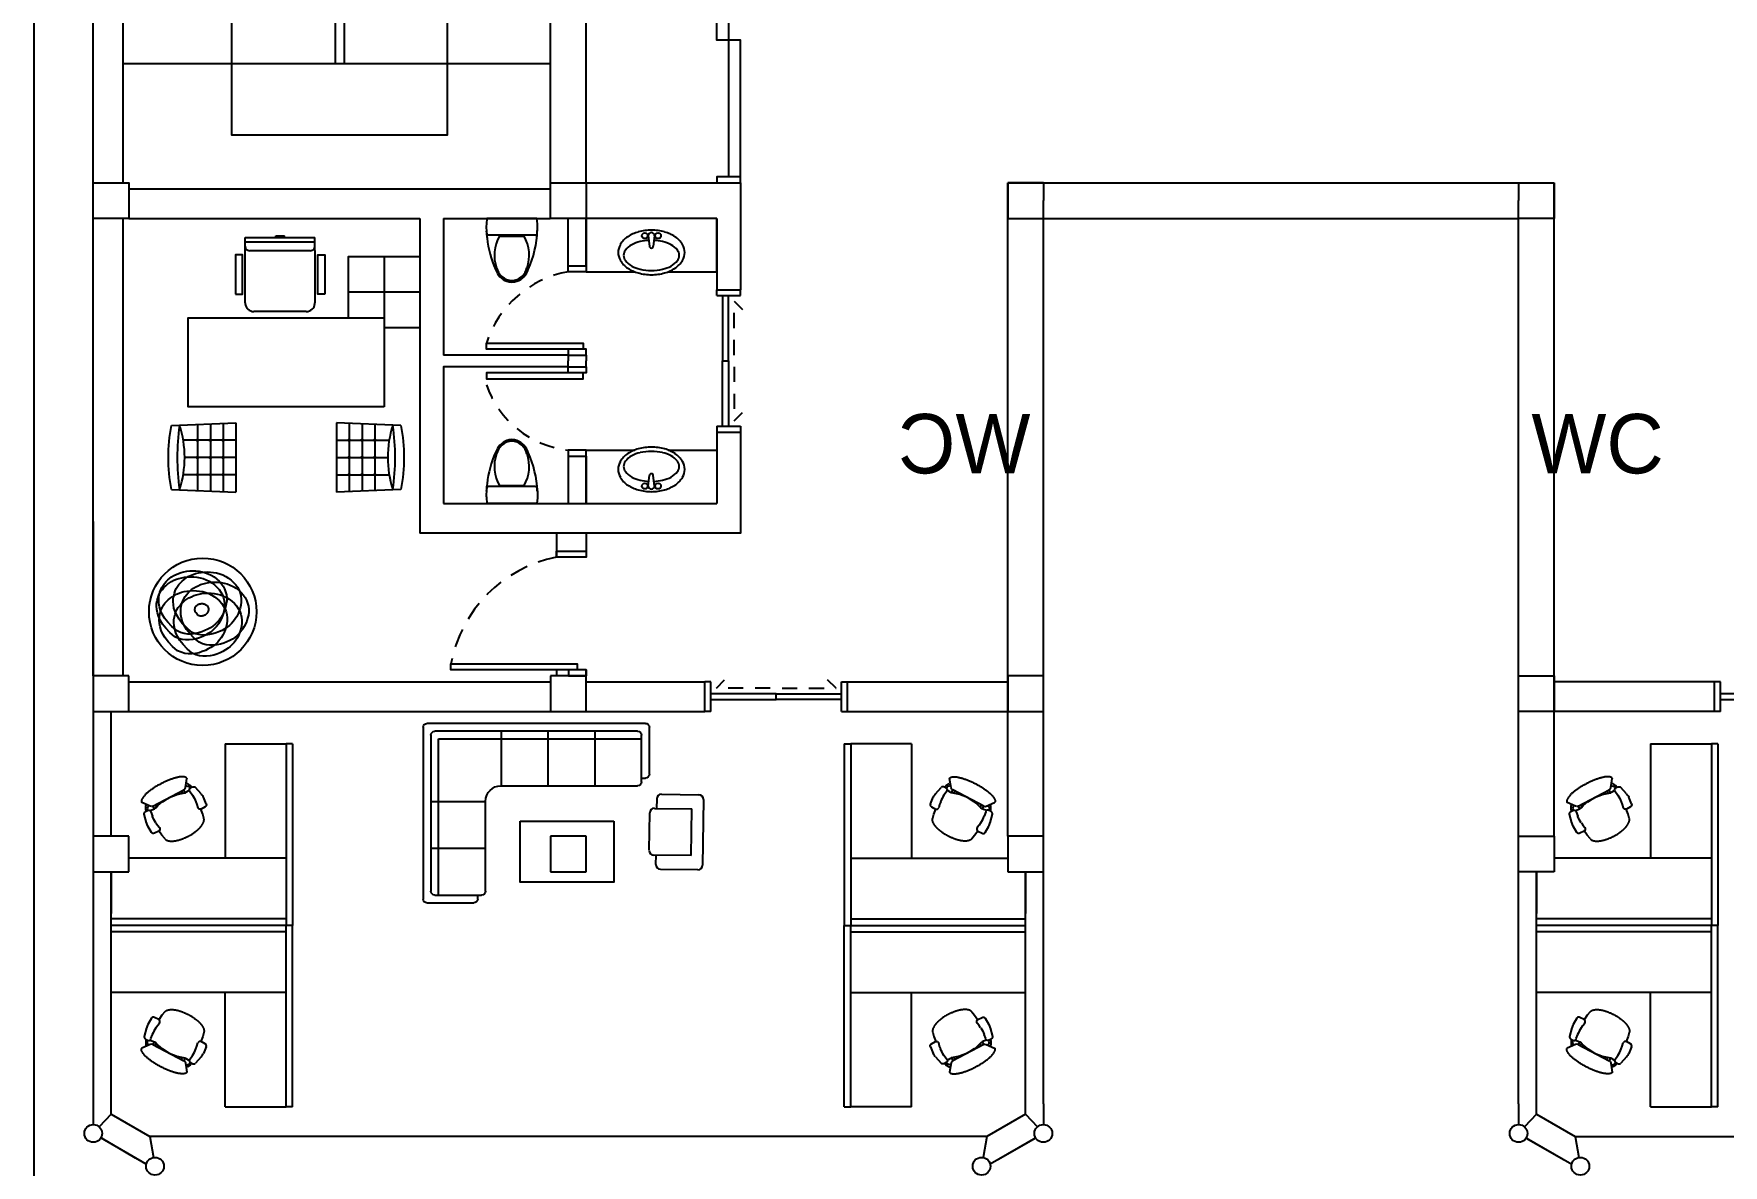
# Model space of a CAD drawing. Header units: millimetres. Extents: x -602 to 362, y 19021 to 19826.
# Drawn here: x -117.4 to -103.18, y 19646.92 to 19656.44 of the extents above; entities that cross this region are included whole.
import ezdxf

# ---------------------------------------------------------------- set-up
doc = ezdxf.new("R2010")
doc.units = ezdxf.units.MM
doc.linetypes.add('HIDDEN', pattern=[9.525, 6.35, -3.175])
for name, color, linetype in [('Duvar', 8, 'Continuous'), ('Kapı', 5, 'Continuous'), ('SectionCutEdges', 1, 'Continuous'), ('Tefriş', 254, 'Continuous')]:
    doc.layers.add(name, color=color, linetype=linetype)

# ---------------------------------------------------------------- blocks, each defined once
blk = doc.blocks.new('Çekirdek')
for points in [[(-4.017, 19655.187), (-4.017, 19655.587)], [(-3.867, 19655.187), (-3.867, 19655.587)], [(-4.017, 19654.437), (-4.017, 19654.387)], [(-4.017, 19654.337), (-4.017, 19654.387)], [(-3.867, 19654.437), (-3.867, 19654.387)], [(-3.867, 19654.337), (-3.867, 19654.387)], [(-4.017, 19653.587), (-4.017, 19653.187)], [(-3.867, 19653.587), (-3.867, 19653.187)]]:
    blk.add_lwpolyline(points)
at = {"layer": 'Duvar'}
for p, q in [((-5.979, 19659.287), (-5.979, 19656.887)), ((-5.904, 19659.287), (-5.904, 19656.887)), ((-4.017, 19655.187), (-3.867, 19655.187)), ((-4.017, 19654.437), (-3.867, 19654.437)), ((-4.017, 19654.337), (-3.867, 19654.337)), ((-4.017, 19653.587), (-3.867, 19653.587))]:
    blk.add_line(p, q, dxfattribs=at)
for points in [[(-7.767, 19651.737), (-8.017, 19651.737), (-8.017, 19663.437)], [(-4.167, 19655.887), (-4.167, 19659.587)], [(-3.867, 19659.587), (-2.567, 19659.587), (-2.567, 19659.287), (-3.869, 19659.287), (-3.869, 19657.737), (-2.567, 19657.737), (-2.567, 19657.437), (-3.869, 19657.437), (-3.869, 19655.887), (-2.567, 19655.887), (-2.567, 19655.587)], [(-7.767, 19659.287), (-7.767, 19655.887)], [(-5.036, 19659.287), (-5.036, 19656.287), (-6.848, 19656.287), (-6.848, 19656.287), (-6.848, 19657.637)], [(-5.979, 19656.887), (-7.767, 19656.887)], [(-5.904, 19656.887), (-5.979, 19656.887)], [(-4.167, 19656.887), (-5.904, 19656.887)], [(-7.717, 19655.837), (-4.169, 19655.837)], [(-7.767, 19655.587), (-7.767, 19651.737)], [(-7.717, 19655.587), (-5.267, 19655.587)], [(-5.267, 19655.587), (-5.267, 19652.937)], [(-5.067, 19655.587), (-5.067, 19654.437)], [(-5.067, 19655.587), (-4.169, 19655.587)], [(-2.767, 19655.587), (-4.169, 19655.587)], [(-2.767, 19655.587), (-2.767, 19654.987)], [(-2.567, 19655.587), (-2.567, 19654.987)], [(-4.017, 19654.437), (-5.067, 19654.437)], [(-4.017, 19654.337), (-5.067, 19654.337), (-5.067, 19653.187)], [(-2.767, 19653.787), (-2.767, 19653.187)], [(-2.567, 19653.787), (-2.567, 19653.187)], [(-2.567, 19653.187), (-2.567, 19652.937), (-5.267, 19652.937)], [(-5.067, 19653.187), (-2.767, 19653.187)]]:
    blk.add_lwpolyline(points, dxfattribs=at)
at = {"layer": 'Kapı'}
for points in [[(-2.667, 19657.387), (-2.667, 19657.087), (-2.767, 19657.087), (-2.767, 19657.387)], [(-2.567, 19655.937), (-2.567, 19657.087), (-2.667, 19657.087), (-2.667, 19655.937)], [(-2.567, 19655.887), (-2.567, 19655.937), (-2.767, 19655.937), (-2.767, 19655.887)], [(-3.867, 19655.187), (-3.867, 19655.137), (-4.017, 19655.137), (-4.017, 19655.187)], [(-2.767, 19654.987), (-2.567, 19654.987)], [(-2.767, 19654.937), (-2.767, 19654.987)], [(-2.767, 19654.937), (-2.567, 19654.937)], [(-2.717, 19654.937), (-2.717, 19654.387), (-2.667, 19654.387), (-2.667, 19654.937)], [(-2.567, 19654.937), (-2.567, 19654.987)], [(-4.006, 19654.487), (-4.706, 19654.487), (-4.706, 19654.537), (-3.892, 19654.537), (-3.892, 19654.487)], [(-3.867, 19654.437), (-3.867, 19654.487), (-4.017, 19654.487), (-4.017, 19654.437)], [(-2.717, 19653.837), (-2.717, 19654.387), (-2.667, 19654.387), (-2.667, 19653.837)], [(-4.006, 19654.287), (-4.706, 19654.287), (-4.706, 19654.237), (-3.892, 19654.237), (-3.892, 19654.287)], [(-3.867, 19654.337), (-3.867, 19654.287), (-4.017, 19654.287), (-4.017, 19654.337)], [(-2.767, 19653.837), (-2.567, 19653.837)], [(-2.767, 19653.837), (-2.767, 19653.787)], [(-2.767, 19653.787), (-2.567, 19653.787)], [(-2.567, 19653.837), (-2.567, 19653.787)], [(-3.867, 19653.587), (-3.867, 19653.637), (-4.017, 19653.637), (-4.017, 19653.587)]]:
    blk.add_lwpolyline(points, dxfattribs=at)
at = {"layer": 'Kapı', "linetype": 'HIDDEN', "ltscale": 0.02}
for points in [[(-2.621, 19654.437), (-2.621, 19654.891), (-2.55, 19654.821)], [(-2.621, 19654.338), (-2.621, 19653.884), (-2.55, 19653.954)]]:
    blk.add_lwpolyline(points, dxfattribs=at)
for centre, radius, start, end in [((-3.867, 19654.27), 0.88, 99.7932, 162.3205), ((-3.927, 19654.456), 0.824, 199.0532, 263.736)]:
    blk.add_arc(centre, radius, start, end, dxfattribs=at)
at = {"layer": 'SectionCutEdges'}
for p, q in [((-4.167, 19655.887), (-3.867, 19655.887)), ((-4.167, 19655.587), (-4.167, 19655.887)), ((-4.167, 19655.887), (-3.867, 19655.887)), ((-4.167, 19655.587), (-4.167, 19655.887)), ((-3.867, 19655.887), (-3.867, 19655.587)), ((-3.867, 19655.887), (-3.867, 19655.587))]:
    blk.add_line(p, q, dxfattribs=at)
blk.add_lwpolyline([(-8.017, 19655.887), (-7.717, 19655.887), (-7.717, 19655.587), (-8.017, 19655.587)], close=True, dxfattribs=at)
at = {"layer": 'Tefriş'}
for p, q in [((-4.282, 19655.587), (-4.702, 19655.587)), ((-4.277, 19655.54), (-4.282, 19655.587)), ((-4.282, 19655.443), (-4.277, 19655.49)), ((-4.277, 19655.49), (-4.277, 19655.54)), ((-4.293, 19655.445), (-4.691, 19655.445)), ((-4.594, 19655.436), (-4.39, 19655.436)), ((-4.293, 19655.445), (-4.282, 19655.443)), ((-3.344, 19655.44), (-3.333, 19655.353)), ((-3.29, 19655.44), (-3.301, 19655.353)), ((-3.344, 19653.335), (-3.333, 19653.422)), ((-3.29, 19653.335), (-3.301, 19653.422)), ((-4.293, 19653.33), (-4.691, 19653.33)), ((-4.594, 19653.339), (-4.39, 19653.339)), ((-4.293, 19653.33), (-4.282, 19653.331)), ((-4.282, 19653.331), (-4.277, 19653.285)), ((-4.277, 19653.235), (-4.282, 19653.187)), ((-4.277, 19653.285), (-4.277, 19653.235)), ((-4.282, 19653.187), (-4.702, 19653.187))]:
    blk.add_line(p, q, dxfattribs=at)
for points in [[(-3.867, 19655.587), (-3.867, 19655.137), (-3.457, 19655.137)], [(-3.177, 19655.137), (-2.767, 19655.137), (-2.767, 19655.587)], [(-3.867, 19653.187), (-3.867, 19653.637), (-3.457, 19653.637)], [(-3.177, 19653.637), (-2.767, 19653.637), (-2.767, 19653.187)]]:
    blk.add_lwpolyline(points, dxfattribs=at)
for centre in [(-3.373, 19655.441), (-3.261, 19655.441), (-3.373, 19653.334), (-3.261, 19653.334)]:
    blk.add_circle(centre, 0.0244, dxfattribs=at)
for centre, radius, start, end in [((-4.267, 19655.515), 0.44, 170.5377, 187.7399), ((-4.161, 19655.504), 0.546, 182.1851, 188.8848), ((-4.677, 19655.474), 0.032, 214.7073, 244.7492), ((-3.765, 19655.533), 0.942, 186.8522, 203.4891), ((-4.328, 19655.277), 0.311, 149.1276, 200.0898), ((-4.656, 19655.277), 0.311, 339.9102, 30.8724), ((-5.118, 19655.511), 0.841, 335.1445, 358.1585), ((-3.47, 19655.3), 0.127, 148.1465, 180), ((-3.397, 19655.255), 0.214, 123.6901, 148.1465), ((-3.402, 19655.216), 0.169, 118.369, 142.5096), ((-3.348, 19655.182), 0.301, 105.4371, 123.6901), ((-3.351, 19655.121), 0.277, 102.6081, 118.369), ((-3.317, 19655.068), 0.42, 90, 105.4371), ((-3.317, 19654.97), 0.432, 92.9466, 102.6081), ((-3.317, 19655.44), 0.0271, 0, 180), ((-3.317, 19655.353), 0.0161, 180, 0), ((-3.317, 19655.068), 0.42, 74.5629, 90), ((-3.317, 19654.97), 0.432, 77.3919, 87.0534), ((-3.283, 19655.121), 0.277, 61.631, 77.3919), ((-3.285, 19655.182), 0.301, 56.3099, 74.5629), ((-3.232, 19655.216), 0.169, 37.4904, 61.631), ((-3.237, 19655.255), 0.214, 31.8535, 56.3099), ((-3.163, 19655.3), 0.127, 0, 31.8535), ((-3.47, 19655.3), 0.127, 180, 211.8535), ((-3.397, 19655.346), 0.214, 211.8535, 236.3099), ((-3.479, 19655.276), 0.0715, 142.5096, 180), ((-3.479, 19655.276), 0.0715, 180, 217.4904), ((-3.402, 19655.335), 0.169, 217.4904, 241.631), ((-3.232, 19655.335), 0.169, 298.369, 322.5096), ((-3.237, 19655.346), 0.214, 303.6901, 328.1465), ((-3.154, 19655.276), 0.0715, 0, 37.4904), ((-3.154, 19655.276), 0.0715, 322.5096, 0), ((-3.163, 19655.3), 0.127, 328.1465, 0), ((-4.48, 19655.203), 0.155, 197.2477, 249.5476), ((-4.47, 19655.21), 0.155, 194.7786, 226.8543), ((-4.492, 19655.186), 0.122, 226.8543, 313.1457), ((-4.503, 19655.203), 0.155, 290.4524, 342.7523), ((-4.514, 19655.21), 0.155, 313.1457, 345.2214), ((-3.348, 19655.418), 0.301, 236.3099, 254.5629), ((-3.351, 19655.43), 0.277, 241.631, 257.3919), ((-3.317, 19655.533), 0.42, 254.5629, 270), ((-3.317, 19655.581), 0.432, 257.3919, 270), ((-3.317, 19655.581), 0.432, 270, 282.6081), ((-3.317, 19655.533), 0.42, 270, 285.4371), ((-3.283, 19655.43), 0.277, 282.6081, 298.369), ((-3.285, 19655.418), 0.301, 285.4371, 303.6901), ((-4.492, 19655.172), 0.122, 249.5476, 290.4524), ((-4.48, 19653.572), 0.155, 110.4524, 162.7523), ((-4.47, 19653.565), 0.155, 133.1457, 165.2214), ((-4.492, 19653.589), 0.122, 46.8543, 133.1457), ((-4.492, 19653.603), 0.122, 69.5476, 110.4524), ((-4.503, 19653.572), 0.155, 17.2477, 69.5476), ((-4.514, 19653.565), 0.155, 14.7786, 46.8543), ((-3.348, 19653.357), 0.301, 105.4371, 123.6901), ((-3.317, 19653.242), 0.42, 90, 105.4371), ((-3.317, 19653.242), 0.42, 74.5629, 90), ((-3.285, 19653.357), 0.301, 56.3099, 74.5629), ((-3.765, 19653.242), 0.942, 156.5109, 173.1478), ((-4.328, 19653.498), 0.311, 159.9102, 210.8724), ((-4.656, 19653.498), 0.311, 329.1276, 20.0898), ((-5.118, 19653.264), 0.841, 1.8415, 24.8555), ((-3.47, 19653.475), 0.127, 148.1465, 180), ((-3.397, 19653.429), 0.214, 123.6901, 148.1465), ((-3.479, 19653.499), 0.0715, 142.5096, 180), ((-3.479, 19653.499), 0.0715, 180, 217.4904), ((-3.402, 19653.44), 0.169, 118.369, 142.5096), ((-3.351, 19653.345), 0.277, 102.6081, 118.369), ((-3.317, 19653.194), 0.432, 90, 102.6081), ((-3.317, 19653.194), 0.432, 77.3919, 90), ((-3.283, 19653.345), 0.277, 61.631, 77.3919), ((-3.232, 19653.44), 0.169, 37.4904, 61.631), ((-3.237, 19653.429), 0.214, 31.8535, 56.3099), ((-3.154, 19653.499), 0.0715, 0, 37.4904), ((-3.154, 19653.499), 0.0715, 322.5096, 0), ((-3.163, 19653.475), 0.127, 0, 31.8535), ((-3.47, 19653.475), 0.127, 180, 211.8535), ((-3.397, 19653.52), 0.214, 211.8535, 236.3099), ((-3.402, 19653.559), 0.169, 217.4904, 241.631), ((-3.351, 19653.654), 0.277, 241.631, 257.3919), ((-3.317, 19653.805), 0.432, 257.3919, 267.0534), ((-3.317, 19653.422), 0.0161, 0, 180), ((-3.317, 19653.805), 0.432, 272.9466, 282.6081), ((-3.283, 19653.654), 0.277, 282.6081, 298.369), ((-3.232, 19653.559), 0.169, 298.369, 322.5096), ((-3.237, 19653.52), 0.214, 303.6901, 328.1465), ((-3.163, 19653.475), 0.127, 328.1465, 0), ((-4.267, 19653.26), 0.44, 172.2601, 189.4623), ((-4.161, 19653.271), 0.546, 171.1152, 177.8149), ((-4.677, 19653.301), 0.032, 115.2508, 145.2927), ((-3.348, 19653.593), 0.301, 236.3099, 254.5629), ((-3.317, 19653.707), 0.42, 254.5629, 270), ((-3.317, 19653.335), 0.0271, 180, 0), ((-3.317, 19653.707), 0.42, 270, 285.4371), ((-3.285, 19653.593), 0.301, 285.4371, 303.6901)]:
    blk.add_arc(centre, radius, start, end, dxfattribs=at)
at = {"layer": 'Kapı', "insert": (4.092, 19653.941), "char_height": 0.5, "attachment_point": 1}
blk.add_mtext_dynamic_manual_height_columns('{\\fEvogria|b0|i0|c162|p2;WC}', width=2.09358, gutter_width=1, heights=[0], dxfattribs=at)
blk = doc.blocks.new('sofa 3')
for p, q in [((-2271, 232), (-2271, 900)), ((-2215, 955), (-157, 955)), ((-2160, 121), (-2160, 788)), ((733, 733), (-2160, 733)), ((-2104, 844), (-269, 844)), ((-1492, 844), (-1492, 65)), ((-825, 844), (-825, 65)), ((-602, 955), (900, 955)), ((-602, 844), (788, 844)), ((-157, 844), (-157, 65)), ((733, -1492), (733, 733)), ((844, 788), (844, -1437)), ((955, 899), (955, -1548)), ((-2160, 176), (-2215, 176)), ((-157, 65), (-2104, 65)), ((65, -1437), (65, -157)), ((844, -157), (65, -157)), ((844, -825), (65, -825)), ((788, -1492), (121, -1492)), ((176, -1548), (176, -1492)), ((900, -1604), (232, -1604))]:
    blk.add_line(p, q)
for centre, radius, start, end in [((-2215, 900), 55.6, 90, 180), ((-2104, 788), 55.6, 90, 180), ((788, 788), 55.6, 0, 90), ((900, 899), 55.6, 0, 90), ((-2215, 232), 55.6, 180, 270), ((-2104, 121), 55.6, 180, 270), ((-157, -157), 223, 0, 90), ((121, -1437), 55.6, 180, 270), ((788, -1437), 55.6, 270, 0), ((232, -1548), 55.6, 180, 270), ((900, -1548), 55.6, 270, 0)]:
    blk.add_arc(centre, radius, start, end)
blk = doc.blocks.new('AP00XXXX$0$A$C53421247-flat-2')
at = {"color": 0}
for p, q in [((-0.325, 0.689), (-0.321, 0.695)), ((-0.321, 0.695), (-0.315, 0.7)), ((-0.315, 0.7), (-0.311, 0.706)), ((-0.311, 0.706), (-0.306, 0.71)), ((-0.306, 0.71), (-0.301, 0.716)), ((-0.301, 0.716), (-0.297, 0.72)), ((-0.297, 0.72), (-0.292, 0.724)), ((-0.292, 0.724), (-0.287, 0.728)), ((-0.287, 0.728), (-0.283, 0.732)), ((-0.283, 0.732), (-0.279, 0.735)), ((-0.279, 0.735), (-0.274, 0.739)), ((-0.274, 0.739), (-0.27, 0.742)), ((-0.27, 0.742), (-0.266, 0.744)), ((-0.266, 0.744), (-0.262, 0.746)), ((-0.262, 0.746), (-0.259, 0.749)), ((-0.259, 0.749), (-0.254, 0.75)), ((-0.254, 0.75), (-0.251, 0.752)), ((-0.251, 0.752), (-0.247, 0.753)), ((-0.247, 0.753), (-0.244, 0.754)), ((-0.244, 0.754), (-0.24, 0.755)), ((-0.24, 0.755), (-0.238, 0.755)), ((-0.238, 0.755), (-0.234, 0.755)), ((-0.234, 0.755), (-0.231, 0.755)), ((-0.231, 0.755), (-0.229, 0.755)), ((-0.229, 0.755), (-0.226, 0.754)), ((-0.226, 0.754), (-0.223, 0.753)), ((-0.183, 0.665), (-0.221, 0.75)), ((-0.191, 0.711), (-0.2, 0.703)), ((-0.158, 0.712), (-0.191, 0.711)), ((-0.186, 0.682), (-0.179, 0.691)), ((-0.179, 0.691), (-0.155, 0.697)), ((-0.148, 0.71), (-0.158, 0.712)), ((-0.155, 0.697), (-0.14, 0.692)), ((-0.133, 0.705), (-0.148, 0.71)), ((-0.128, 0.715), (-0.139, 0.693)), ((-0.015, 0.705), (-0.101, 0.727)), ((0.084, 0.653), (0.022, 0.69)), ((-0.435, 0.509), (-0.431, 0.518)), ((-0.431, 0.518), (-0.427, 0.526)), ((-0.427, 0.526), (-0.423, 0.535)), ((-0.423, 0.535), (-0.419, 0.543)), ((-0.419, 0.543), (-0.415, 0.551)), ((-0.415, 0.551), (-0.411, 0.559)), ((-0.411, 0.559), (-0.406, 0.567)), ((-0.406, 0.567), (-0.402, 0.575)), ((-0.402, 0.575), (-0.397, 0.583)), ((-0.397, 0.583), (-0.393, 0.591)), ((-0.393, 0.591), (-0.388, 0.599)), ((-0.388, 0.599), (-0.383, 0.607)), ((-0.383, 0.607), (-0.379, 0.615)), ((-0.379, 0.615), (-0.374, 0.622)), ((-0.374, 0.622), (-0.369, 0.629)), ((-0.369, 0.629), (-0.364, 0.637)), ((-0.364, 0.637), (-0.36, 0.644)), ((-0.36, 0.644), (-0.354, 0.651)), ((-0.354, 0.651), (-0.35, 0.658)), ((-0.35, 0.658), (-0.345, 0.664)), ((-0.183, 0.639), (-0.35, 0.324)), ((-0.345, 0.664), (-0.34, 0.671)), ((-0.34, 0.671), (-0.335, 0.677)), ((-0.335, 0.677), (-0.33, 0.683)), ((-0.33, 0.683), (-0.325, 0.689)), ((-0.229, 0.542), (-0.259, 0.493)), ((-0.214, 0.562), (-0.229, 0.542)), ((-0.189, 0.587), (-0.214, 0.562)), ((-0.196, 0.614), (-0.174, 0.603)), ((-0.167, 0.61), (-0.189, 0.587)), ((-0.187, 0.676), (-0.186, 0.682)), ((-0.18, 0.652), (-0.183, 0.665)), ((-0.183, 0.639), (-0.18, 0.652)), ((-0.157, 0.622), (-0.183, 0.639)), ((-0.157, 0.622), (-0.167, 0.61)), ((-0.149, 0.638), (-0.157, 0.622)), ((-0.143, 0.659), (-0.149, 0.638)), ((-0.142, 0.662), (-0.143, 0.659)), ((-0.136, 0.666), (-0.142, 0.662)), ((-0.124, 0.659), (-0.081, 0.644)), ((-0.014, 0.607), (0.009, 0.591)), ((0.011, 0.591), (0.035, 0.571)), ((0.114, 0.546), (0.069, 0.577)), ((0.07, 0.579), (0.093, 0.622)), ((0.148, 0.518), (0.114, 0.546)), ((0.148, 0.518), (0.15, 0.517)), ((-0.483, 0.343), (-0.482, 0.349)), ((-0.482, 0.354), (-0.481, 0.361)), ((-0.482, 0.349), (-0.482, 0.354)), ((-0.481, 0.366), (-0.48, 0.373)), ((-0.481, 0.361), (-0.481, 0.366)), ((-0.48, 0.373), (-0.478, 0.379)), ((-0.478, 0.379), (-0.477, 0.386)), ((-0.477, 0.386), (-0.475, 0.393)), ((-0.475, 0.393), (-0.474, 0.4)), ((-0.474, 0.4), (-0.472, 0.407)), ((-0.472, 0.407), (-0.47, 0.414)), ((-0.47, 0.414), (-0.468, 0.421)), ((-0.468, 0.421), (-0.465, 0.429)), ((-0.465, 0.429), (-0.463, 0.437)), ((-0.463, 0.437), (-0.46, 0.445)), ((-0.46, 0.445), (-0.458, 0.453)), ((-0.458, 0.453), (-0.455, 0.46)), ((-0.455, 0.46), (-0.452, 0.469)), ((-0.452, 0.469), (-0.448, 0.477)), ((-0.448, 0.477), (-0.445, 0.485)), ((-0.445, 0.485), (-0.442, 0.493)), ((-0.442, 0.493), (-0.438, 0.501)), ((-0.438, 0.501), (-0.435, 0.509)), ((-0.337, 0.348), (-0.315, 0.335)), ((-0.303, 0.394), (-0.316, 0.328)), ((-0.3, 0.402), (-0.303, 0.394)), ((-0.28, 0.456), (-0.3, 0.402)), ((-0.259, 0.493), (-0.28, 0.456)), ((0.15, 0.517), (0.151, 0.516)), ((0.151, 0.516), (0.153, 0.514)), ((0.153, 0.349), (0.152, 0.344)), ((0.153, 0.514), (0.154, 0.512)), ((0.155, 0.353), (0.153, 0.349)), ((0.154, 0.512), (0.156, 0.51)), ((0.157, 0.358), (0.155, 0.353)), ((0.156, 0.51), (0.157, 0.509)), ((0.157, 0.509), (0.159, 0.507)), ((0.158, 0.362), (0.157, 0.358)), ((0.159, 0.366), (0.158, 0.362)), ((0.159, 0.507), (0.16, 0.505)), ((0.16, 0.371), (0.159, 0.366)), ((0.16, 0.505), (0.161, 0.503)), ((0.162, 0.375), (0.16, 0.371)), ((0.161, 0.503), (0.162, 0.502)), ((0.162, 0.502), (0.163, 0.499)), ((0.163, 0.379), (0.162, 0.375)), ((0.163, 0.499), (0.165, 0.497)), ((0.164, 0.384), (0.163, 0.379)), ((0.165, 0.388), (0.164, 0.384)), ((0.165, 0.497), (0.165, 0.494)), ((0.165, 0.494), (0.166, 0.492)), ((0.166, 0.392), (0.165, 0.388)), ((0.166, 0.492), (0.167, 0.49)), ((0.167, 0.396), (0.166, 0.392)), ((0.167, 0.49), (0.168, 0.487)), ((0.169, 0.405), (0.167, 0.4)), ((0.167, 0.4), (0.167, 0.396)), ((0.168, 0.487), (0.169, 0.484)), ((0.169, 0.484), (0.169, 0.481)), ((0.169, 0.481), (0.17, 0.478)), ((0.17, 0.416), (0.169, 0.412)), ((0.169, 0.412), (0.169, 0.409)), ((0.169, 0.409), (0.169, 0.405)), ((0.17, 0.478), (0.17, 0.476)), ((0.17, 0.476), (0.171, 0.473)), ((0.171, 0.42), (0.17, 0.416)), ((0.171, 0.473), (0.171, 0.47)), ((0.171, 0.47), (0.172, 0.467)), ((0.172, 0.428), (0.171, 0.424)), ((0.171, 0.424), (0.171, 0.42)), ((0.172, 0.467), (0.172, 0.463)), ((0.172, 0.463), (0.172, 0.46)), ((0.172, 0.46), (0.173, 0.457)), ((0.173, 0.454), (0.172, 0.45)), ((0.172, 0.45), (0.172, 0.447)), ((0.172, 0.447), (0.173, 0.443)), ((0.173, 0.443), (0.172, 0.439)), ((0.172, 0.439), (0.172, 0.436)), ((0.172, 0.436), (0.172, 0.432)), ((0.172, 0.432), (0.172, 0.428)), ((0.173, 0.457), (0.173, 0.454)), ((-0.483, 0.338), (-0.483, 0.343)), ((-0.483, 0.333), (-0.483, 0.338)), ((-0.482, 0.328), (-0.483, 0.333)), ((-0.482, 0.323), (-0.482, 0.328)), ((-0.482, 0.32), (-0.482, 0.323)), ((-0.481, 0.315), (-0.482, 0.32)), ((-0.48, 0.311), (-0.481, 0.315)), ((-0.479, 0.307), (-0.48, 0.311)), ((-0.478, 0.304), (-0.479, 0.307)), ((-0.477, 0.301), (-0.478, 0.304)), ((-0.475, 0.298), (-0.477, 0.301)), ((-0.473, 0.296), (-0.475, 0.298)), ((-0.471, 0.294), (-0.473, 0.296)), ((-0.469, 0.292), (-0.471, 0.294)), ((-0.37, 0.307), (-0.465, 0.291)), ((-0.413, 0.285), (-0.411, 0.3)), ((-0.394, 0.257), (-0.413, 0.285)), ((-0.375, 0.242), (-0.394, 0.257)), ((-0.386, 0.301), (-0.391, 0.289)), ((-0.391, 0.289), (-0.38, 0.266)), ((-0.38, 0.305), (-0.386, 0.301)), ((-0.38, 0.266), (-0.366, 0.258)), ((-0.368, 0.255), (-0.38, 0.233)), ((-0.308, 0.145), (-0.375, 0.204)), ((-0.357, 0.312), (-0.37, 0.307)), ((-0.35, 0.324), (-0.357, 0.312)), ((-0.319, 0.31), (-0.35, 0.324)), ((-0.342, 0.275), (-0.344, 0.267)), ((-0.341, 0.277), (-0.342, 0.275)), ((-0.329, 0.294), (-0.341, 0.277)), ((-0.34, 0.266), (-0.295, 0.233)), ((-0.321, 0.305), (-0.329, 0.294)), ((-0.318, 0.312), (-0.321, 0.305)), ((-0.316, 0.328), (-0.318, 0.312)), ((-0.227, 0.2), (-0.201, 0.189)), ((-0.199, 0.189), (-0.168, 0.179)), ((0.051, 0.174), (0.048, 0.171)), ((0.054, 0.177), (0.051, 0.174)), ((0.057, 0.181), (0.054, 0.177)), ((0.06, 0.183), (0.057, 0.181)), ((0.062, 0.187), (0.06, 0.183)), ((0.066, 0.19), (0.062, 0.187)), ((0.068, 0.194), (0.066, 0.19)), ((0.071, 0.197), (0.068, 0.194)), ((0.074, 0.201), (0.071, 0.197)), ((0.076, 0.204), (0.074, 0.201)), ((0.079, 0.209), (0.076, 0.204)), ((0.082, 0.212), (0.079, 0.209)), ((0.085, 0.216), (0.082, 0.212)), ((0.088, 0.22), (0.085, 0.216)), ((0.091, 0.223), (0.088, 0.22)), ((0.094, 0.228), (0.091, 0.223)), ((0.096, 0.232), (0.094, 0.228)), ((0.099, 0.236), (0.096, 0.232)), ((0.101, 0.239), (0.099, 0.236)), ((0.104, 0.244), (0.101, 0.239)), ((0.106, 0.247), (0.104, 0.244)), ((0.109, 0.252), (0.106, 0.247)), ((0.111, 0.257), (0.109, 0.252)), ((0.114, 0.26), (0.111, 0.257)), ((0.116, 0.265), (0.114, 0.26)), ((0.119, 0.269), (0.116, 0.265)), ((0.121, 0.273), (0.119, 0.269)), ((0.123, 0.277), (0.121, 0.273)), ((0.125, 0.282), (0.123, 0.277)), ((0.127, 0.286), (0.125, 0.282)), ((0.13, 0.291), (0.127, 0.286)), ((0.132, 0.296), (0.13, 0.291)), ((0.134, 0.3), (0.132, 0.296)), ((0.136, 0.304), (0.134, 0.3)), ((0.138, 0.309), (0.136, 0.304)), ((0.14, 0.313), (0.138, 0.309)), ((0.141, 0.318), (0.14, 0.313)), ((0.144, 0.322), (0.141, 0.318)), ((0.145, 0.327), (0.144, 0.322)), ((0.147, 0.331), (0.145, 0.327)), ((0.149, 0.335), (0.147, 0.331)), ((0.15, 0.34), (0.149, 0.335)), ((0.152, 0.344), (0.15, 0.34)), ((-0.206, 0.095), (-0.274, 0.123)), ((-0.176, 0.105), (-0.154, 0.146)), ((-0.103, 0.13), (-0.153, 0.149)), ((-0.062, 0.119), (-0.103, 0.13)), ((-0.06, 0.118), (-0.062, 0.119)), ((-0.058, 0.117), (-0.06, 0.118)), ((-0.056, 0.117), (-0.058, 0.117)), ((-0.054, 0.117), (-0.056, 0.117)), ((-0.051, 0.116), (-0.054, 0.117)), ((-0.049, 0.116), (-0.051, 0.116)), ((-0.048, 0.116), (-0.049, 0.116)), ((-0.045, 0.116), (-0.048, 0.116)), ((-0.043, 0.116), (-0.045, 0.116)), ((-0.04, 0.116), (-0.043, 0.116)), ((-0.038, 0.117), (-0.04, 0.116)), ((-0.035, 0.117), (-0.038, 0.117)), ((-0.033, 0.117), (-0.035, 0.117)), ((-0.031, 0.118), (-0.033, 0.117)), ((-0.028, 0.119), (-0.031, 0.118)), ((-0.025, 0.119), (-0.028, 0.119)), ((-0.023, 0.12), (-0.025, 0.119)), ((-0.02, 0.121), (-0.023, 0.12)), ((-0.018, 0.123), (-0.02, 0.121)), ((-0.015, 0.124), (-0.018, 0.123)), ((-0.012, 0.125), (-0.015, 0.124)), ((-0.009, 0.126), (-0.012, 0.125)), ((-0.007, 0.128), (-0.009, 0.126)), ((-0.004, 0.129), (-0.007, 0.128)), ((-0.001, 0.131), (-0.004, 0.129)), ((0.002, 0.133), (-0.001, 0.131)), ((0.005, 0.134), (0.002, 0.133)), ((0.008, 0.136), (0.005, 0.134)), ((0.01, 0.138), (0.008, 0.136)), ((0.013, 0.14), (0.01, 0.138)), ((0.016, 0.142), (0.013, 0.14)), ((0.019, 0.144), (0.016, 0.142)), ((0.022, 0.147), (0.019, 0.144)), ((0.024, 0.149), (0.022, 0.147)), ((0.027, 0.151), (0.024, 0.149)), ((0.03, 0.154), (0.027, 0.151)), ((0.033, 0.157), (0.03, 0.154)), ((0.036, 0.159), (0.033, 0.157)), ((0.04, 0.162), (0.036, 0.159)), ((0.043, 0.165), (0.04, 0.162)), ((0.045, 0.168), (0.043, 0.165)), ((0.048, 0.171), (0.045, 0.168))]:
    blk.add_line(p, q, dxfattribs=at)
for centre, radius, start, end in [((-0.226, 0.747), 0.00587, 24.1637, 63.0231), ((-0.119, 0.681), 0.0235, 151.1162, 235.1431), ((-0.107, 0.704), 0.0235, 75.8107, 151.1162), ((-0.05, 0.568), 0.141, 59.4825, 75.8107), ((-0.119, 0.681), 0.0235, 235.1431, 256.7996), ((-0.204, 0.345), 0.324, 54.1745, 67.7214), ((-0.004, 0.572), 0.0235, 51.1082, 56.248), ((0.049, 0.59), 0.0235, 231.1082, 332.4182), ((0.072, 0.633), 0.0235, 332.4182, 59.4825), ((-0.465, 0.297), 0.00587, 230.3011, 279.9373), ((-0.359, 0.222), 0.0235, 151.0859, 229.3263), ((-0.348, 0.244), 0.0235, 72.284, 151.0859), ((-0.12, 0.505), 0.324, 237.1149, 250.6618), ((-0.192, 0.211), 0.0235, 248.5883, 253.7281), ((-0.175, 0.157), 0.0235, 332.4182, 70.7438), ((-0.216, 0.251), 0.141, 229.0257, 245.3538), ((-0.197, 0.116), 0.0235, 246.0859, 332.4182)]:
    blk.add_arc(centre, radius, start, end, dxfattribs=at)

msp = doc.modelspace()

# ---------------------------------------------------------------- linework, layer by layer
at = {"layer": 'Duvar'}
for p, q in [((-109.2, 19655.187), (-104.6, 19655.187)), ((-109.2, 19649.687), (-109.2, 19655.187)), ((-104.6, 19649.687), (-104.6, 19655.187)), ((-108.9, 19649.687), (-108.9, 19654.887)), ((-108.9, 19654.887), (-104.9, 19654.887)), ((-104.9, 19649.687), (-104.9, 19654.887)), ((-113, 19652.087), (-112.75, 19652.087))]:
    msp.add_line(p, q, dxfattribs=at)
msp.add_lwpolyline([(-117.4, 19671.737), (-117.4, 19642.037), (-96.4, 19642.037), (-96.4, 19671.737)], close=True, dxfattribs=at)
for points in [[(-116.9, 19652.337), (-116.9, 19651.037)], [(-113, 19652.237), (-113, 19652.037)], [(-112.75, 19652.237), (-112.75, 19652.037)], [(-113, 19651.087), (-113, 19651.037)], [(-112.75, 19651.087), (-112.75, 19651.037)], [(-116.6, 19650.987), (-113.05, 19650.987)], [(-112.75, 19650.987), (-111.75, 19650.987)], [(-110.55, 19650.987), (-109.2, 19650.987)], [(-103.25, 19650.987), (-104.6, 19650.987)], [(-116.9, 19650.737), (-116.9, 19649.687)], [(-116.75, 19649.687), (-116.75, 19650.737)], [(-116.6, 19650.737), (-113.05, 19650.737)], [(-112.75, 19650.737), (-111.75, 19650.737)], [(-110.55, 19650.737), (-109.2, 19650.737)], [(-103.25, 19650.737), (-104.6, 19650.737)]]:
    msp.add_lwpolyline(points, dxfattribs=at)
at = {"layer": 'Kapı'}
msp.add_line((-112.9, 19651.037), (-112.75, 19651.037), dxfattribs=at)
for points in [[(-112.75, 19652.087), (-112.75, 19652.037), (-113, 19652.037), (-113, 19652.087)], [(-112.9, 19651.087), (-113.889, 19651.087), (-113.889, 19651.137), (-112.825, 19651.137), (-112.825, 19651.087)], [(-112.75, 19651.037), (-112.75, 19651.087), (-112.9, 19651.087), (-112.9, 19651.037)], [(-111.75, 19650.737), (-111.75, 19650.987)], [(-111.7, 19650.987), (-111.75, 19650.987)], [(-111.7, 19650.737), (-111.7, 19650.987)], [(-110.6, 19650.737), (-110.6, 19650.987)], [(-110.6, 19650.987), (-110.55, 19650.987)], [(-110.55, 19650.737), (-110.55, 19650.987)], [(-103.25, 19650.737), (-103.25, 19650.987)], [(-103.2, 19650.987), (-103.25, 19650.987)], [(-103.2, 19650.737), (-103.2, 19650.987)], [(-111.7, 19650.837), (-111.15, 19650.837), (-111.15, 19650.887), (-111.7, 19650.887)], [(-110.6, 19650.837), (-111.15, 19650.837), (-111.15, 19650.887), (-110.6, 19650.887)], [(-103.2, 19650.837), (-102.65, 19650.837), (-102.65, 19650.887), (-103.2, 19650.887)], [(-111.7, 19650.737), (-111.75, 19650.737)], [(-110.6, 19650.737), (-110.55, 19650.737)], [(-103.2, 19650.737), (-103.25, 19650.737)]]:
    msp.add_lwpolyline(points, dxfattribs=at)
at = {"layer": 'Kapı', "linetype": 'HIDDEN', "ltscale": 0.02}
for points in [[(-111.2, 19650.933), (-111.654, 19650.933), (-111.584, 19651.004)], [(-111.101, 19650.933), (-110.646, 19650.933), (-110.717, 19651.004)]]:
    msp.add_lwpolyline(points, dxfattribs=at)
at = {"layer": 'Kapı', "linetype": 'HIDDEN', "ltscale": 0.025}
msp.add_arc((-112.779, 19650.93), 1.129, 101.2993, 169.4156, dxfattribs=at)
at = {"layer": 'SectionCutEdges'}
for p, q in [((-108.9, 19655.187), (-109.2, 19655.187)), ((-109.2, 19655.187), (-109.2, 19654.887)), ((-108.9, 19655.187), (-108.9, 19655.037)), ((-104.9, 19655.187), (-104.6, 19655.187)), ((-104.9, 19655.187), (-104.9, 19655.037)), ((-104.6, 19655.187), (-104.6, 19654.887)), ((-108.9, 19654.887), (-108.9, 19655.037)), ((-104.9, 19654.887), (-104.9, 19655.037)), ((-109.2, 19654.887), (-108.9, 19654.887)), ((-104.6, 19654.887), (-104.9, 19654.887)), ((-116.9, 19651.037), (-116.9, 19650.737)), ((-116.6, 19651.037), (-116.9, 19651.037)), ((-116.6, 19650.737), (-116.6, 19651.037)), ((-112.75, 19651.037), (-113.05, 19651.037)), ((-113.05, 19651.037), (-113.05, 19650.737)), ((-112.75, 19650.737), (-112.75, 19651.037)), ((-108.9, 19651.037), (-109.2, 19651.037)), ((-109.2, 19651.037), (-109.2, 19650.737)), ((-108.9, 19650.737), (-108.9, 19651.037)), ((-104.9, 19650.737), (-104.9, 19651.037)), ((-104.9, 19651.037), (-104.6, 19651.037)), ((-104.6, 19651.037), (-104.6, 19650.737)), ((-116.9, 19650.737), (-116.6, 19650.737)), ((-113.05, 19650.737), (-112.75, 19650.737)), ((-109.2, 19650.737), (-108.9, 19650.737)), ((-104.6, 19650.737), (-104.9, 19650.737)), ((-116.9, 19649.687), (-116.9, 19649.387)), ((-116.6, 19649.687), (-116.9, 19649.687)), ((-116.6, 19649.387), (-116.6, 19649.687)), ((-112.75, 19649.687), (-113.05, 19649.687)), ((-113.05, 19649.687), (-113.05, 19649.387)), ((-112.75, 19649.387), (-112.75, 19649.687)), ((-108.9, 19649.687), (-109.2, 19649.687)), ((-109.2, 19649.687), (-109.2, 19649.387)), ((-108.9, 19649.387), (-108.9, 19649.687)), ((-104.9, 19649.387), (-104.9, 19649.687)), ((-104.9, 19649.687), (-104.6, 19649.687)), ((-104.6, 19649.687), (-104.6, 19649.387)), ((-116.9, 19649.387), (-116.6, 19649.387)), ((-116.9, 19649.387), (-116.9, 19647.436)), ((-116.75, 19647.349), (-116.75, 19649.387)), ((-116.75, 19647.349), (-116.75, 19649.387)), ((-113.05, 19649.387), (-112.75, 19649.387)), ((-109.2, 19649.387), (-108.9, 19649.387)), ((-109.05, 19647.349), (-109.05, 19649.387)), ((-108.9, 19647.436), (-108.9, 19649.387)), ((-104.6, 19649.387), (-104.9, 19649.387)), ((-104.9, 19647.436), (-104.9, 19649.387)), ((-104.75, 19647.349), (-104.75, 19649.387)), ((-116.9, 19647.436), (-116.9, 19647.264)), ((-108.9, 19647.436), (-108.9, 19647.264)), ((-104.9, 19647.436), (-104.9, 19647.264)), ((-116.75, 19647.349), (-116.423, 19647.16)), ((-109.05, 19647.349), (-109.377, 19647.16)), ((-104.75, 19647.349), (-104.423, 19647.16)), ((-116.714, 19647.078), (-116.835, 19647.148)), ((-116.714, 19647.078), (-116.825, 19647.142)), ((-109.377, 19647.16), (-116.423, 19647.16)), ((-108.965, 19647.146), (-109.28, 19646.967)), ((-104.835, 19647.146), (-104.521, 19646.967)), ((-104.423, 19647.16), (-97.377, 19647.16)), ((-116.697, 19647.068), (-116.714, 19647.078)), ((-116.706, 19647.073), (-116.714, 19647.078)), ((-116.697, 19647.068), (-116.706, 19647.073)), ((-116.543, 19646.979), (-116.697, 19647.068)), ((-116.489, 19646.948), (-116.513, 19646.962))]:
    msp.add_line(p, q, dxfattribs=at)
for points in [[(-116.75, 19647.349), (-116.85, 19647.241)], [(-109.05, 19647.349), (-108.951, 19647.241)], [(-104.75, 19647.349), (-104.85, 19647.241)], [(-116.423, 19647.16), (-116.393, 19646.984)], [(-109.377, 19647.16), (-109.408, 19646.984)], [(-108.965, 19647.148), (-109.348, 19646.927)], [(-104.835, 19647.148), (-104.453, 19646.927)], [(-104.423, 19647.16), (-104.393, 19646.984)], [(-116.453, 19646.927), (-116.697, 19647.068)]]:
    msp.add_lwpolyline(points, dxfattribs=at)
for centre in [(-116.9, 19647.186), (-108.901, 19647.186), (-104.9, 19647.186), (-116.38, 19646.91), (-109.421, 19646.91), (-104.38, 19646.91)]:
    msp.add_circle(centre, 0.0748, dxfattribs=at)
at = {"layer": 'Tefriş'}
for p, q in [((-115.62, 19654.726), (-115.034, 19654.726)), ((-115.62, 19654.689), (-115.62, 19654.726)), ((-115.62, 19654.689), (-115.034, 19654.689)), ((-115.62, 19654.652), (-115.62, 19654.689)), ((-115.62, 19654.176), (-115.62, 19654.652)), ((-115.364, 19654.726), (-115.364, 19654.74)), ((-115.364, 19654.74), (-115.29, 19654.74)), ((-115.29, 19654.726), (-115.29, 19654.74)), ((-115.034, 19654.689), (-115.034, 19654.726)), ((-115.034, 19654.616), (-115.034, 19654.689)), ((-115.583, 19654.616), (-115.07, 19654.616)), ((-115.034, 19654.616), (-115.034, 19654.176)), ((-114.45, 19654.565), (-114.45, 19654.05)), ((-114.15, 19654.265), (-114.75, 19654.265)), ((-115.107, 19654.102), (-115.547, 19654.102)), ((-116.242, 19653.145), (-115.699, 19653.166)), ((-116.022, 19653.154), (-116.022, 19652.597)), ((-115.914, 19653.158), (-115.914, 19652.592)), ((-115.806, 19653.162), (-115.806, 19652.588)), ((-115.699, 19653.166), (-115.699, 19652.584)), ((-114.309, 19653.145), (-114.852, 19653.166)), ((-114.852, 19653.166), (-114.852, 19652.584)), ((-114.745, 19653.162), (-114.745, 19652.588)), ((-114.637, 19653.158), (-114.637, 19652.592)), ((-114.529, 19653.154), (-114.529, 19652.597)), ((-115.699, 19653.021), (-116.142, 19653.021)), ((-114.852, 19653.021), (-114.409, 19653.021)), ((-115.699, 19652.875), (-116.13, 19652.875)), ((-114.852, 19652.875), (-114.421, 19652.875)), ((-115.699, 19652.73), (-116.142, 19652.73)), ((-114.852, 19652.73), (-114.409, 19652.73)), ((-116.242, 19652.605), (-115.699, 19652.584)), ((-114.309, 19652.605), (-114.852, 19652.584)), ((-115.79, 19650.464), (-115.79, 19649.504)), ((-115.79, 19650.464), (-115.277, 19650.464)), ((-115.223, 19650.464), (-115.277, 19650.464)), ((-115.277, 19650.464), (-115.277, 19648.937)), ((-115.223, 19650.464), (-115.223, 19648.964)), ((-115.223, 19650.464), (-115.223, 19648.937)), ((-110.577, 19650.464), (-110.523, 19650.464)), ((-110.577, 19650.464), (-110.577, 19648.964)), ((-110.577, 19650.464), (-110.577, 19648.937)), ((-110.523, 19650.464), (-110.523, 19648.937)), ((-110.011, 19650.464), (-110.523, 19650.464)), ((-110.011, 19650.464), (-110.011, 19649.504)), ((-103.79, 19650.464), (-103.79, 19649.504)), ((-103.79, 19650.464), (-103.277, 19650.464)), ((-103.223, 19650.464), (-103.277, 19650.464)), ((-103.277, 19650.464), (-103.277, 19648.937)), ((-103.223, 19650.464), (-103.223, 19648.964)), ((-103.223, 19650.464), (-103.223, 19648.937)), ((-112.156, 19650.001), (-112.157, 19649.922)), ((-112.116, 19650.04), (-111.802, 19650.036)), ((-111.763, 19649.996), (-111.77, 19649.445)), ((-113.306, 19649.815), (-112.518, 19649.815)), ((-112.219, 19649.569), (-112.215, 19649.884)), ((-112.175, 19649.922), (-111.86, 19649.918)), ((-111.865, 19649.525), (-111.86, 19649.918)), ((-111.865, 19649.525), (-112.18, 19649.529)), ((-111.865, 19649.525), (-112.18, 19649.529)), ((-112.163, 19649.45), (-112.162, 19649.529)), ((-116.75, 19649.387), (-116.75, 19649.037)), ((-115.277, 19649.504), (-116.6, 19649.504)), ((-112.124, 19649.41), (-111.81, 19649.406)), ((-110.523, 19649.504), (-109.2, 19649.504)), ((-109.05, 19649.387), (-109.05, 19649.037)), ((-104.75, 19649.387), (-104.75, 19649.037)), ((-103.277, 19649.504), (-104.6, 19649.504)), ((-115.277, 19648.991), (-116.75, 19648.991)), ((-110.523, 19648.991), (-109.05, 19648.991)), ((-103.277, 19648.991), (-104.75, 19648.991)), ((-115.223, 19648.937), (-116.75, 19648.937)), ((-115.223, 19648.937), (-116.75, 19648.937)), ((-115.277, 19648.884), (-116.75, 19648.884)), ((-115.277, 19647.411), (-115.277, 19648.937)), ((-115.223, 19647.411), (-115.223, 19648.937)), ((-115.223, 19647.411), (-115.223, 19648.911)), ((-110.577, 19647.411), (-110.577, 19648.937)), ((-110.577, 19648.937), (-109.05, 19648.937)), ((-110.577, 19648.937), (-109.05, 19648.937)), ((-110.577, 19647.411), (-110.577, 19648.911)), ((-110.523, 19647.411), (-110.523, 19648.937)), ((-110.523, 19648.884), (-109.05, 19648.884)), ((-103.223, 19648.937), (-104.75, 19648.937)), ((-103.223, 19648.937), (-104.75, 19648.937)), ((-103.277, 19648.884), (-104.75, 19648.884)), ((-103.277, 19647.411), (-103.277, 19648.937)), ((-103.223, 19647.411), (-103.223, 19648.937)), ((-103.223, 19647.411), (-103.223, 19648.911)), ((-115.277, 19648.371), (-116.75, 19648.371)), ((-115.79, 19647.411), (-115.79, 19648.371)), ((-110.523, 19648.371), (-109.05, 19648.371)), ((-110.011, 19647.411), (-110.011, 19648.371)), ((-103.277, 19648.371), (-104.75, 19648.371)), ((-103.79, 19647.411), (-103.79, 19648.371)), ((-115.79, 19647.411), (-115.277, 19647.411)), ((-115.223, 19647.411), (-115.277, 19647.411)), ((-110.577, 19647.411), (-110.523, 19647.411)), ((-110.011, 19647.411), (-110.523, 19647.411)), ((-103.79, 19647.411), (-103.277, 19647.411)), ((-103.223, 19647.411), (-103.277, 19647.411))]:
    msp.add_line(p, q, dxfattribs=at)
for points in [[(-115.703, 19654.25), (-115.644, 19654.25), (-115.644, 19654.58), (-115.703, 19654.58)], [(-114.951, 19654.25), (-115.009, 19654.25), (-115.009, 19654.58), (-114.951, 19654.58)], [(-114.45, 19653.3), (-116.1, 19653.3), (-116.1, 19654.05), (-114.45, 19654.05)]]:
    msp.add_lwpolyline(points, close=True, dxfattribs=at)
for points in [[(-114.75, 19654.05), (-114.75, 19654.565), (-114.15, 19654.565), (-114.15, 19653.965), (-114.45, 19653.965)], [(-116.212, 19651.365), (-116.255, 19651.403), (-116.29, 19651.438), (-116.317, 19651.473), (-116.337, 19651.506), (-116.351, 19651.538), (-116.36, 19651.568), (-116.365, 19651.596), (-116.366, 19651.623), (-116.366, 19651.647), (-116.362, 19651.671), (-116.357, 19651.692), (-116.35, 19651.712), (-116.341, 19651.731), (-116.33, 19651.749), (-116.318, 19651.765), (-116.305, 19651.78), (-116.29, 19651.795), (-116.275, 19651.808), (-116.258, 19651.82), (-116.24, 19651.831), (-116.22, 19651.841), (-116.2, 19651.85), (-116.178, 19651.857), (-116.155, 19651.863), (-116.131, 19651.867), (-116.106, 19651.87), (-116.08, 19651.871), (-116.054, 19651.871), (-116.027, 19651.868), (-116.001, 19651.863), (-115.975, 19651.856), (-115.949, 19651.846), (-115.924, 19651.834), (-115.901, 19651.819), (-115.878, 19651.802), (-115.858, 19651.784), (-115.84, 19651.763), (-115.825, 19651.741), (-115.812, 19651.718), (-115.803, 19651.694), (-115.797, 19651.669), (-115.794, 19651.644), (-115.794, 19651.618), (-115.798, 19651.592), (-115.803, 19651.567), (-115.811, 19651.542), (-115.821, 19651.519), (-115.832, 19651.496), (-115.845, 19651.475), (-115.859, 19651.456), (-115.875, 19651.438), (-115.892, 19651.422), (-115.911, 19651.406), (-115.931, 19651.393), (-115.954, 19651.38), (-115.978, 19651.368), (-116.004, 19651.358), (-116.032, 19651.349), (-116.061, 19651.343), (-116.091, 19651.339), (-116.121, 19651.339), (-116.152, 19651.343), (-116.182, 19651.352), (-116.212, 19651.365)], [(-116.194, 19651.415), (-116.237, 19651.452), (-116.272, 19651.488), (-116.299, 19651.523), (-116.319, 19651.556), (-116.333, 19651.587), (-116.342, 19651.617), (-116.347, 19651.645), (-116.348, 19651.672), (-116.347, 19651.697), (-116.344, 19651.72), (-116.339, 19651.742), (-116.332, 19651.762), (-116.323, 19651.781), (-116.312, 19651.798), (-116.3, 19651.815), (-116.287, 19651.83), (-116.272, 19651.844), (-116.257, 19651.857), (-116.24, 19651.87), (-116.222, 19651.881), (-116.202, 19651.891), (-116.182, 19651.899), (-116.16, 19651.907), (-116.137, 19651.912), (-116.113, 19651.917), (-116.088, 19651.92), (-116.062, 19651.921), (-116.036, 19651.92), (-116.009, 19651.917), (-115.983, 19651.913), (-115.956, 19651.905), (-115.931, 19651.896), (-115.906, 19651.883), (-115.883, 19651.869), (-115.86, 19651.852), (-115.84, 19651.833), (-115.822, 19651.813), (-115.807, 19651.791), (-115.794, 19651.768), (-115.785, 19651.744), (-115.779, 19651.719), (-115.776, 19651.693), (-115.776, 19651.667), (-115.78, 19651.642), (-115.785, 19651.616), (-115.793, 19651.592), (-115.803, 19651.568), (-115.814, 19651.546), (-115.827, 19651.525), (-115.841, 19651.506), (-115.857, 19651.488), (-115.874, 19651.471), (-115.893, 19651.456), (-115.913, 19651.442), (-115.936, 19651.429), (-115.96, 19651.418), (-115.986, 19651.408), (-116.014, 19651.399), (-116.043, 19651.393), (-116.073, 19651.389), (-116.103, 19651.389), (-116.134, 19651.393), (-116.164, 19651.401), (-116.194, 19651.415)], [(-116.072, 19651.406), (-116.115, 19651.443), (-116.15, 19651.479), (-116.177, 19651.514), (-116.197, 19651.547), (-116.211, 19651.578), (-116.22, 19651.608), (-116.225, 19651.636), (-116.227, 19651.663), (-116.226, 19651.688), (-116.222, 19651.711), (-116.217, 19651.733), (-116.21, 19651.753), (-116.201, 19651.772), (-116.191, 19651.789), (-116.178, 19651.806), (-116.165, 19651.821), (-116.151, 19651.835), (-116.135, 19651.848), (-116.118, 19651.861), (-116.1, 19651.872), (-116.08, 19651.882), (-116.06, 19651.89), (-116.038, 19651.898), (-116.015, 19651.903), (-115.991, 19651.908), (-115.966, 19651.911), (-115.94, 19651.912), (-115.914, 19651.911), (-115.887, 19651.908), (-115.861, 19651.904), (-115.835, 19651.896), (-115.809, 19651.887), (-115.784, 19651.874), (-115.761, 19651.86), (-115.739, 19651.843), (-115.718, 19651.824), (-115.7, 19651.804), (-115.685, 19651.782), (-115.672, 19651.759), (-115.663, 19651.735), (-115.657, 19651.71), (-115.654, 19651.684), (-115.655, 19651.658), (-115.658, 19651.633), (-115.663, 19651.607), (-115.671, 19651.583), (-115.681, 19651.559), (-115.692, 19651.537), (-115.705, 19651.516), (-115.719, 19651.497), (-115.735, 19651.479), (-115.752, 19651.462), (-115.771, 19651.447), (-115.792, 19651.433), (-115.814, 19651.42), (-115.838, 19651.409), (-115.864, 19651.399), (-115.892, 19651.39), (-115.921, 19651.384), (-115.951, 19651.38), (-115.981, 19651.38), (-116.012, 19651.384), (-116.042, 19651.392), (-116.072, 19651.406)], [(-116.009, 19651.32), (-116.052, 19651.357), (-116.087, 19651.393), (-116.114, 19651.428), (-116.134, 19651.461), (-116.148, 19651.492), (-116.157, 19651.522), (-116.162, 19651.551), (-116.163, 19651.577), (-116.162, 19651.602), (-116.159, 19651.626), (-116.154, 19651.647), (-116.147, 19651.667), (-116.138, 19651.686), (-116.127, 19651.704), (-116.115, 19651.72), (-116.102, 19651.735), (-116.087, 19651.75), (-116.072, 19651.763), (-116.055, 19651.775), (-116.037, 19651.786), (-116.017, 19651.796), (-115.997, 19651.805), (-115.975, 19651.812), (-115.952, 19651.818), (-115.928, 19651.822), (-115.903, 19651.825), (-115.877, 19651.826), (-115.851, 19651.826), (-115.824, 19651.823), (-115.798, 19651.818), (-115.771, 19651.811), (-115.746, 19651.801), (-115.721, 19651.789), (-115.697, 19651.774), (-115.675, 19651.757), (-115.655, 19651.739), (-115.637, 19651.718), (-115.622, 19651.696), (-115.609, 19651.673), (-115.6, 19651.649), (-115.594, 19651.624), (-115.591, 19651.598), (-115.591, 19651.573), (-115.594, 19651.547), (-115.6, 19651.522), (-115.608, 19651.497), (-115.617, 19651.473), (-115.629, 19651.451), (-115.642, 19651.43), (-115.656, 19651.411), (-115.671, 19651.393), (-115.689, 19651.376), (-115.708, 19651.361), (-115.728, 19651.347), (-115.751, 19651.335), (-115.775, 19651.323), (-115.801, 19651.313), (-115.829, 19651.304), (-115.858, 19651.298), (-115.888, 19651.294), (-115.918, 19651.294), (-115.949, 19651.298), (-115.979, 19651.307), (-116.009, 19651.32)], [(-116.19, 19651.248), (-116.233, 19651.285), (-116.267, 19651.321), (-116.294, 19651.356), (-116.314, 19651.389), (-116.328, 19651.42), (-116.337, 19651.45), (-116.342, 19651.479), (-116.344, 19651.505), (-116.343, 19651.53), (-116.34, 19651.553), (-116.335, 19651.575), (-116.327, 19651.595), (-116.318, 19651.614), (-116.308, 19651.631), (-116.296, 19651.648), (-116.282, 19651.663), (-116.268, 19651.677), (-116.252, 19651.691), (-116.235, 19651.703), (-116.217, 19651.714), (-116.198, 19651.724), (-116.177, 19651.732), (-116.156, 19651.74), (-116.133, 19651.746), (-116.108, 19651.75), (-116.083, 19651.753), (-116.057, 19651.754), (-116.031, 19651.753), (-116.005, 19651.751), (-115.978, 19651.746), (-115.952, 19651.738), (-115.926, 19651.729), (-115.902, 19651.717), (-115.878, 19651.702), (-115.856, 19651.685), (-115.836, 19651.667), (-115.818, 19651.646), (-115.802, 19651.624), (-115.79, 19651.601), (-115.78, 19651.577), (-115.774, 19651.552), (-115.772, 19651.526), (-115.772, 19651.501), (-115.775, 19651.475), (-115.781, 19651.45), (-115.788, 19651.425), (-115.798, 19651.401), (-115.809, 19651.379), (-115.822, 19651.358), (-115.836, 19651.339), (-115.852, 19651.321), (-115.869, 19651.304), (-115.888, 19651.289), (-115.909, 19651.275), (-115.931, 19651.263), (-115.956, 19651.251), (-115.982, 19651.241), (-116.009, 19651.232), (-116.038, 19651.226), (-116.068, 19651.222), (-116.099, 19651.222), (-116.129, 19651.226), (-116.16, 19651.235), (-116.19, 19651.248)], [(-116.066, 19651.228), (-116.109, 19651.265), (-116.144, 19651.301), (-116.171, 19651.335), (-116.191, 19651.368), (-116.205, 19651.4), (-116.214, 19651.43), (-116.219, 19651.458), (-116.22, 19651.485), (-116.22, 19651.51), (-116.216, 19651.533), (-116.211, 19651.555), (-116.204, 19651.575), (-116.195, 19651.593), (-116.184, 19651.611), (-116.172, 19651.627), (-116.159, 19651.643), (-116.144, 19651.657), (-116.129, 19651.67), (-116.112, 19651.682), (-116.094, 19651.693), (-116.074, 19651.703), (-116.054, 19651.712), (-116.032, 19651.719), (-116.009, 19651.725), (-115.985, 19651.73), (-115.96, 19651.733), (-115.934, 19651.734), (-115.908, 19651.733), (-115.881, 19651.73), (-115.855, 19651.725), (-115.828, 19651.718), (-115.803, 19651.708), (-115.778, 19651.696), (-115.755, 19651.682), (-115.732, 19651.665), (-115.712, 19651.646), (-115.694, 19651.626), (-115.679, 19651.604), (-115.666, 19651.581), (-115.657, 19651.556), (-115.651, 19651.531), (-115.648, 19651.506), (-115.648, 19651.48), (-115.652, 19651.454), (-115.657, 19651.429), (-115.665, 19651.405), (-115.675, 19651.381), (-115.686, 19651.358), (-115.699, 19651.338), (-115.713, 19651.318), (-115.729, 19651.3), (-115.746, 19651.284), (-115.765, 19651.269), (-115.785, 19651.255), (-115.808, 19651.242), (-115.832, 19651.231), (-115.858, 19651.22), (-115.886, 19651.212), (-115.915, 19651.205), (-115.945, 19651.202), (-115.975, 19651.202), (-116.006, 19651.206), (-116.036, 19651.214), (-116.066, 19651.228)], [(-116.013, 19651.544), (-116.022, 19651.551), (-116.029, 19651.559), (-116.034, 19651.566), (-116.038, 19651.572), (-116.041, 19651.578), (-116.043, 19651.584), (-116.044, 19651.59), (-116.044, 19651.595), (-116.044, 19651.6), (-116.043, 19651.605), (-116.042, 19651.609), (-116.041, 19651.613), (-116.039, 19651.617), (-116.037, 19651.621), (-116.034, 19651.624), (-116.032, 19651.627), (-116.029, 19651.63), (-116.026, 19651.633), (-116.022, 19651.635), (-116.019, 19651.637), (-116.015, 19651.639), (-116.011, 19651.641), (-116.006, 19651.642), (-116.002, 19651.644), (-115.997, 19651.644), (-115.992, 19651.645), (-115.987, 19651.645), (-115.981, 19651.645), (-115.976, 19651.645), (-115.971, 19651.644), (-115.966, 19651.642), (-115.961, 19651.64), (-115.956, 19651.638), (-115.951, 19651.635), (-115.946, 19651.631), (-115.942, 19651.628), (-115.939, 19651.624), (-115.936, 19651.619), (-115.933, 19651.615), (-115.931, 19651.61), (-115.93, 19651.605), (-115.93, 19651.6), (-115.93, 19651.595), (-115.93, 19651.589), (-115.931, 19651.584), (-115.933, 19651.579), (-115.935, 19651.575), (-115.937, 19651.57), (-115.94, 19651.566), (-115.943, 19651.562), (-115.946, 19651.559), (-115.949, 19651.555), (-115.953, 19651.552), (-115.957, 19651.549), (-115.962, 19651.547), (-115.966, 19651.545), (-115.972, 19651.543), (-115.977, 19651.541), (-115.983, 19651.54), (-115.989, 19651.539), (-115.995, 19651.539), (-116.001, 19651.54), (-116.007, 19651.541), (-116.013, 19651.544)], [(-112.518, 19649.815), (-112.518, 19649.3), (-113.306, 19649.3), (-113.306, 19649.815)]]:
    msp.add_lwpolyline(points, dxfattribs=at)
for centre, radius in [((-116.022, 19653.021), 0.00664), ((-115.914, 19653.021), 0.00664), ((-115.806, 19653.021), 0.00664), ((-114.745, 19653.021), 0.00664), ((-114.637, 19653.021), 0.00664), ((-114.529, 19653.021), 0.00664), ((-116.022, 19652.875), 0.00664), ((-115.914, 19652.875), 0.00664), ((-115.806, 19652.875), 0.00664), ((-114.745, 19652.875), 0.00664), ((-114.637, 19652.875), 0.00664), ((-114.529, 19652.875), 0.00664), ((-116.022, 19652.73), 0.00664), ((-115.914, 19652.73), 0.00664), ((-115.806, 19652.73), 0.00664), ((-114.745, 19652.73), 0.00664), ((-114.637, 19652.73), 0.00664), ((-114.529, 19652.73), 0.00664), ((-115.978, 19651.576), 0.452)]:
    msp.add_circle(centre, radius, dxfattribs=at)
for centre, radius, start, end in [((-115.583, 19654.652), 0.0367, 180, 270), ((-115.07, 19654.652), 0.0367, 270, 0), ((-115.547, 19654.176), 0.0733, 180, 183.9713), ((-115.547, 19654.176), 0.0733, 183.9713, 270), ((-115.107, 19654.176), 0.0733, 270, 356.0287), ((-115.107, 19654.176), 0.0733, 356.0287, 0), ((-114.919, 19652.875), 1.351, 168.4695, 191.5305), ((-114.332, 19652.875), 1.861, 171.6583, 188.3417), ((-116.989, 19652.875), 0.859, 341.6818, 18.3182), ((-113.562, 19652.875), 0.859, 161.6818, 198.3182), ((-116.219, 19652.875), 1.861, 351.6583, 8.3417), ((-115.632, 19652.875), 1.351, 348.4695, 11.5305), ((-112.117, 19650.001), 0.0394, 89.2673, 179.2673), ((-111.802, 19649.996), 0.0394, 359.2673, 89.2673), ((-112.176, 19649.883), 0.0394, 89.2673, 179.2673), ((-112.18, 19649.568), 0.0394, 179.2673, 269.2673), ((-112.124, 19649.449), 0.0394, 179.2673, 269.2673), ((-111.809, 19649.445), 0.0394, 269.2673, 359.2673)]:
    msp.add_arc(centre, radius, start, end, dxfattribs=at)

# ---------------------------------------------------------------- block references
at = {"layer": 'Duvar'}
msp.add_blockref('Çekirdek', (-108.884, -0.7), dxfattribs=at)
at = {"layer": 'Duvar', "xscale": -1}
msp.add_blockref('Çekirdek', (-104.917, -0.7), dxfattribs=at)
at = {"layer": 'Tefriş', "xscale": -0.0005905511811023622, "yscale": 0.0005905511811023622, "zscale": 0.0005905511811023622}
msp.add_blockref('sofa 3', (-113.559, 19650.073), dxfattribs=at)
at = {"layer": 'Tefriş', "yscale": 0.8250000000000001, "zscale": 0.8250000000000001}
for p, xscale, rotation in [((-115.871, 19649.789), -0.8250000000000001, 89.99999999985803), ((-109.93, 19649.789), 0.8250000000000001, 270.000000000142), ((-103.871, 19649.789), -0.8250000000000001, 89.99999999985803), ((-115.871, 19648.086), 0.8250000000000001, 90.00000000014198), ((-109.93, 19648.086), -0.8250000000000001, 269.999999999858), ((-103.871, 19648.086), 0.8250000000000001, 90.00000000014198)]:
    msp.add_blockref('AP00XXXX$0$A$C53421247-flat-2', p, dxfattribs=dict(at, xscale=xscale, rotation=rotation))

doc.saveas('drawing.dxf')
